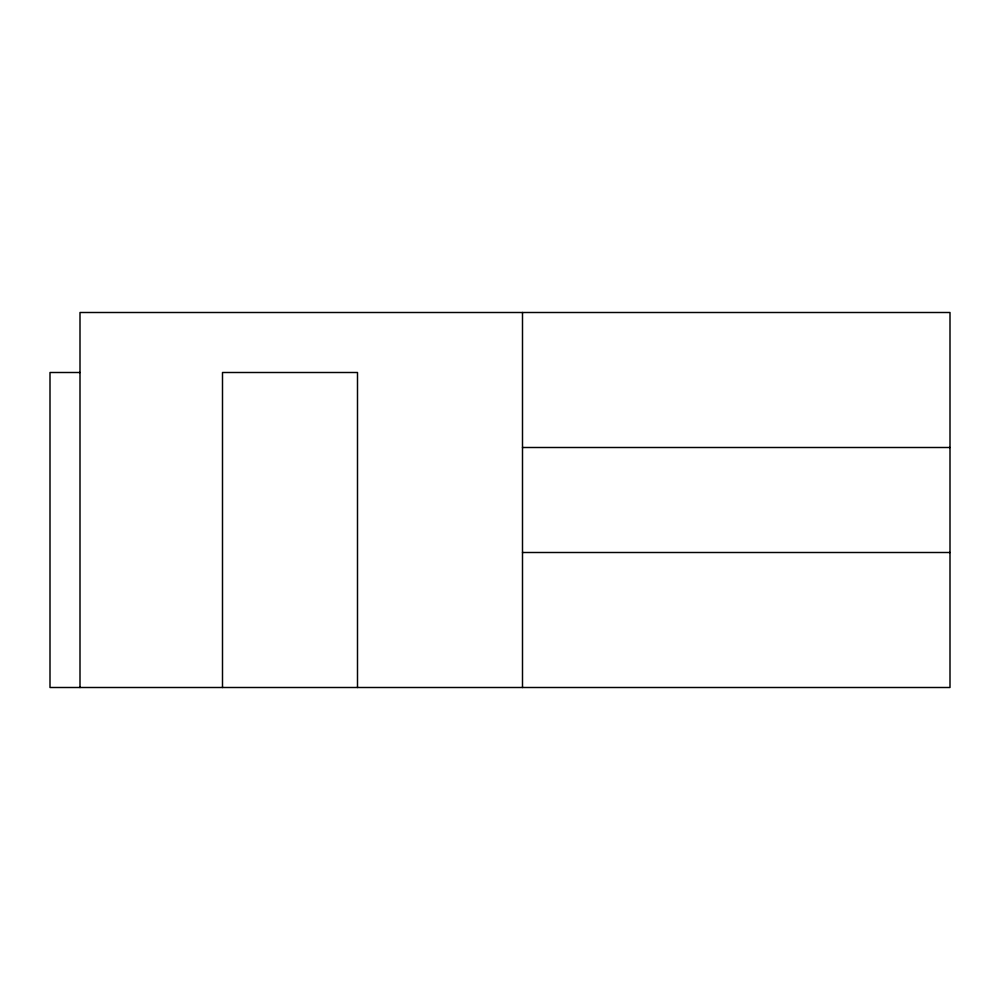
<?xml version="1.0" encoding="UTF-8"?>
<svg xmlns="http://www.w3.org/2000/svg" width="1000" height="1000" viewBox="0 0 1000 1000"><rect width="100%" height="100%" fill="white"/><g stroke="black" fill="none" stroke-linecap="round" stroke-linejoin="round"><path stroke-width="1.5" d="M80 372.5L50 372.5L50 687.5L950 687.5L950 312.5L80 312.5L80 687.5M522.5 447.5L950 447.5M522.5 552.5L950 552.5M522.5 312.5L522.5 687.5M357.5 687.5L357.5 372.5L222.5 372.5L222.5 687.5"/></g></svg>
